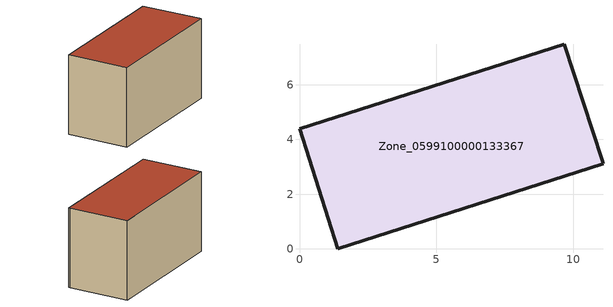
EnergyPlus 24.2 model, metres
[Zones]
Zone_0599100000133367
 floor ground (C_G): 9.67,7.48 11.05,3.23 11.08,3.11 1.39,0 0,4.38 z3.78
 wall outside (C_F): 11.05,3.23 9.67,7.48 0,4.38 1.39,0 11.08,3.11 11.05,3.23 z3.78:9.63
 roof outside (C_R): 11.08,3.11 11.05,3.23 9.67,7.48 0,4.38 1.39,0 z9.63
[BUILDING]
Pand.0599100000133367: North Axis=0; Terrain=City; Loads Convergence Tolerance Value=0.04; Temperature Convergence Tolerance Value=0.4; Solar Distribution=FullExterior; Maximum Number of Warmup Days=25; Minimum Number of Warmup Days=1
[Site:Location]
Rotterdam.The.Hague.AP_ZH_NLD Design_Conditions: Latitude=51.96; Longitude=4.45; Time Zone=1; Elevation=-4.5
[SITE:GROUNDTEMPERATURE:BUILDINGSURFACE]
18, 18, 18, 18, 18, 18, 18, 18, 18, 18, 18, 18
[MATERIAL] Thermal Absorptance=0.9; Solar Absorptance=0.7; Visible Absorptance=0.7
Name | Roughness | Thickness | Conductivity | Density | Specific Heat
G.TI.1946-1964 | MediumSmooth | 0.15 | 1 | 540 | 1210
F.TI.1946-1964 | Rough | 0.3 | 0.857143 | 1920 | 840
R.TI.1946-1964 | MediumRough | 0.2 | 0.277778 | 1500 | 1000
[CONSTRUCTION]
C_G: G.TI.1946-1964
C_F: F.TI.1946-1964
C_R: R.TI.1946-1964
[ZONE]
Zone_0599100000133367: Type=1; Multiplier=1; Ceiling Height=Autocalculate; Volume=Autocalculate; Floor Area=autocalculate; Part of Total Floor Area=Yes
[ZONEINFILTRATION:DESIGNFLOWRATE]
Infil_Zone_0599100000133367: Zone or ZoneList or Space or SpaceList=Zone_0599100000133367; Schedule=AlwaysOn; Design Flow Rate Calculation Method=Flow/Area; Flow Rate per Floor Area=0.003; Constant Term Coefficient=1; Temperature Term Coefficient=0; Velocity Term Coefficient=0; Velocity Squared Term Coefficient=0
[HVACTEMPLATE:ZONE:IDEALLOADSAIRSYSTEM]
Zone_0599100000133367: Maximum Heating Supply Air Temperature=50; Minimum Cooling Supply Air Temperature=13; Maximum Heating Supply Air Humidity Ratio=0.0156; Minimum Cooling Supply Air Humidity Ratio=0.0077; Heating Limit=NoLimit; Cooling Limit=NoLimit; Dehumidification Control Type=ConstantSensibleHeatRatio; Cooling Sensible Heat Ratio=0.7; Dehumidification Setpoint=60; Humidification Control Type=None; Humidification Setpoint=30; Outdoor Air Method=None; Outdoor Air Flow Rate per Person=0.00944; Outdoor Air Flow Rate per Zone Floor Area=0; Outdoor Air Flow Rate per Zone=0; Demand Controlled Ventilation Type=None; Outdoor Air Economizer Type=NoEconomizer; Heat Recovery Type=None; Sensible Heat Recovery Effectiveness=0.7; Latent Heat Recovery Effectiveness=0.65
[ZONECONTROL:THERMOSTAT]
ThermostatControl_Zone_0599100000133367: Zone or ZoneList=Zone_0599100000133367; Control Type Schedule=DualSetpointControlType; Control 1=Thermostat_Zone_0599100000133367; Temperature Difference Between Cutout And Setpoint=0
[THERMOSTATSETPOINT:DUALSETPOINT]
Thermostat_Zone_0599100000133367: Heating Setpoint Temperature Schedule=HeatingSetpoint_Zone_0599100000133367; Cooling Setpoint Temperature Schedule=CoolingSetpoint_Zone_0599100000133367
[SCHEDULE:COMPACT]
HeatingSetpoint_Zone_0599100000133367: Through: 12/31, For: AllDays, Until: 24:00, 21
CoolingSetpoint_Zone_0599100000133367: Through: 12/31, For: AllDays, Until: 24:00, 24
DualSetpointControlType: Through: 12/31, For: AllDays, Until: 24:00, 4
AlwaysOn: Through: 12/31, For: AllDays, Until: 24:00, 1
